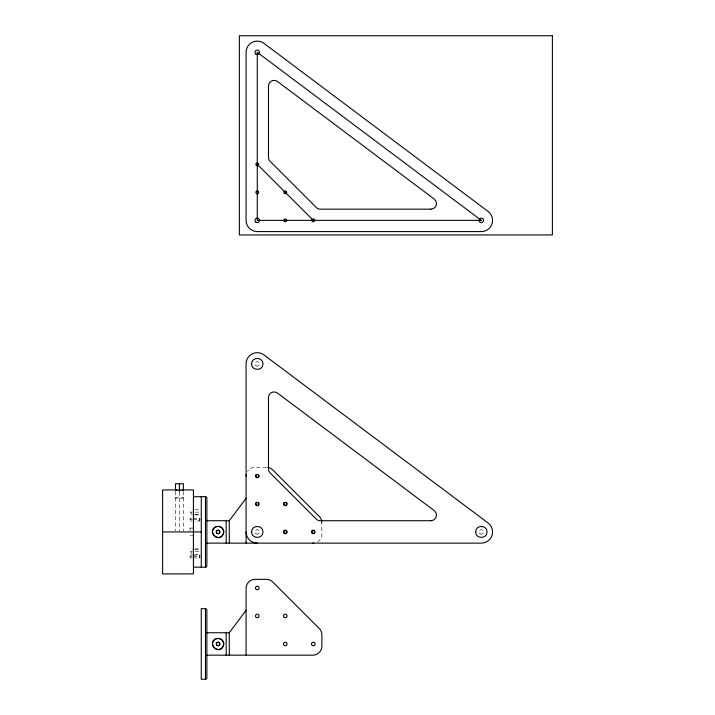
<?xml version="1.0" encoding="UTF-8"?>
<svg xmlns="http://www.w3.org/2000/svg" width="715" height="715" viewBox="0 0 715 715"><rect width="100%" height="100%" fill="white"/><g stroke="black" fill="none" stroke-linecap="round" stroke-linejoin="round"><path stroke-width="0.54" stroke-dasharray="3.58 2.68" d="M192.299 514.925L190.619 512.128L192.299 509.33M200.003 520.306L199.583 521.012L193.238 521.012M192.299 554.536L190.619 551.739L192.299 548.932M193.238 557.977L199.583 557.977L200.003 557.28M266.409 467.315L255.041 467.315A8.964 8.964 0 0 0 247.533 471.373M175.497 497.765L183.335 497.765M194.989 509.33L200.37 509.33M190.619 512.128L192.299 512.128M195.284 512.128L201.264 512.128M194.543 514.344L201.264 514.344M194.989 514.925L200.37 514.925M192.174 518.205L190.056 518.205L190.056 520.985M193.238 518.205L199.583 518.205L200.003 518.911M190.056 519.608L192.174 519.608M193.238 519.608L200.423 519.608M190.056 521.012L192.174 521.012M190.056 528.072L193.649 528.072M193.649 535.794L190.056 535.794L190.056 533.596M194.989 548.932L200.37 548.932M194.543 549.513L200.298 549.513M190.619 551.739L192.299 551.739M195.284 551.739L201.264 551.739M194.989 554.536L200.37 554.536M190.056 555.18L192.174 555.18M193.238 555.18L199.583 555.18L200.003 555.877M190.056 556.574L192.174 556.574M193.238 556.574L200.423 556.574M192.174 557.977L190.056 557.977L190.056 555.198M321.723 521.065L321.893 534.168A8.964 8.964 0 0 1 317.835 541.675M199.583 518.232L199.583 520.985M199.583 555.198L199.583 557.959M190.056 528.01L190.056 530.798M183.335 491.42L183.335 530.834M179.42 492.072L179.42 530.834M175.497 491.42L175.497 530.834M183.246 497.774A3.915 0.447 0 0 1 179.429 498.319A3.915 0.447 0 0 1 175.604 497.774M321.893 522.799L321.848 521.932A8.964 8.964 0 0 1 321.893 522.799M256.158 533.873A2.243 2.243 0 0 0 259.518 531.933A2.243 2.243 0 0 0 256.158 529.994A2.243 2.243 0 0 0 256.158 533.873M256.158 365.83A2.243 2.243 0 0 0 259.518 363.89A2.243 2.243 0 0 0 256.158 361.951A2.243 2.243 0 0 0 256.158 365.83M480.212 533.873A2.243 2.243 0 0 0 483.581 531.933A2.243 2.243 0 0 0 480.212 529.994A2.243 2.243 0 0 0 480.212 533.873"/><path stroke-width="1.07" d="M223.67 531.933A5.604 5.604 0 0 1 215.269 536.786A5.604 5.604 0 0 1 215.269 527.08A5.604 5.604 0 0 1 223.67 531.933C221.051 546.457 203.543 529.091 218.066 526.329M223.67 643.965A5.604 5.604 0 0 1 215.269 648.809A5.604 5.604 0 0 1 215.269 639.112A5.604 5.604 0 0 1 223.67 643.965C221.06 658.488 203.552 641.105 218.066 638.361M229.274 543.132L229.274 520.726L246.076 498.319M229.274 655.163L229.274 632.757L246.076 610.351M183.192 489.936L182.96 489.954M182.254 490.007L182.727 489.972L180.466 490.088M180.189 490.097L177.32 490.052M175.497 489.918L162.609 489.981L162.609 573.913L193.425 573.877L193.425 489.945L183.335 489.918M193.425 567.165L205.464 567.218A1.403 1.403 0 0 0 206.867 565.824L206.867 498.051A1.403 1.403 0 0 0 205.464 496.639L201.264 496.639L201.264 567.218M193.425 496.702L201.264 496.702M206.867 520.726L229.274 520.726M162.609 531.933L201.264 531.933M206.867 543.132L481.338 543.132A11.199 11.199 0 0 0 488.059 522.969L263.996 354.926A11.199 11.199 0 0 0 246.076 363.89L246.076 543.132M205.464 608.671L201.264 608.671L201.264 679.25L205.464 679.25A1.403 1.403 0 0 0 206.867 677.847L206.867 610.083A1.403 1.403 0 0 0 205.464 608.671L205.464 679.25M206.867 632.757L229.274 632.757M206.867 655.163L312.929 655.163A8.964 8.964 0 0 0 321.893 646.199L321.893 634.831A8.964 8.964 0 0 0 319.265 628.494L272.746 581.974A8.964 8.964 0 0 0 266.409 579.347L255.041 579.347A8.964 8.964 0 0 0 246.076 588.311L246.076 655.163M177.159 490.043L175.962 489.963L176.641 490.016M257.275 164.361L313.295 220.372M226.172 520.726L226.172 543.132M226.172 632.757L226.172 655.163M205.464 496.639L205.464 567.218M183.335 490.329L183.335 483.76L175.497 483.76L175.497 490.329M179.42 483.76L179.42 491.42M257.275 543.132A11.199 11.199 0 0 1 246.076 531.933M218.075 526.472A6.238 5.577 -90 0 1 223.929 531.889M246.076 476.279A8.964 8.964 0 0 1 246.228 474.644M313.733 543.096A8.964 8.964 0 0 1 312.929 543.132M286.786 530.95A1.796 1.796 0 0 1 286.465 533.283A1.796 1.796 0 0 1 284.105 533.283A1.796 1.796 0 0 1 283.784 530.95M284.159 530.539A1.796 1.796 0 0 1 284.963 530.173M285.607 530.173A1.796 1.796 0 0 1 286.411 530.539M286.786 502.94A1.796 1.796 0 0 1 286.465 505.273A1.796 1.796 0 0 1 284.105 505.273A1.796 1.796 0 0 1 283.784 502.94M284.159 502.529A1.796 1.796 0 0 1 284.624 502.261M285.946 502.261A1.796 1.796 0 0 1 286.411 502.529M258.776 502.94A1.796 1.796 0 0 1 258.106 505.514A1.796 1.796 0 0 1 255.613 504.584M255.613 503.262A1.796 1.796 0 0 1 256.614 502.261M257.936 502.261A1.796 1.796 0 0 1 258.41 502.529M258.866 475.091A1.796 1.796 0 0 1 258.41 477.307M257.766 477.638A1.796 1.796 0 0 1 255.613 476.574M255.613 475.261A1.796 1.796 0 0 1 256.301 474.42M314.957 532.595A1.796 1.796 0 0 1 314.68 533.059M314.269 533.435A1.796 1.796 0 0 1 311.794 530.95M312.16 530.539A1.796 1.796 0 0 1 312.964 530.173M313.617 530.173A1.796 1.796 0 0 1 314.269 530.432M314.797 530.95A1.796 1.796 0 0 1 314.957 531.272M321.723 521.065A8.964 8.964 0 0 0 319.265 516.462L272.746 469.943A8.964 8.964 0 0 0 267.705 467.413M218.075 638.504A6.238 5.577 -90 0 1 223.929 643.92M251.68 363.613C250.983 370.799 262.87 371.353 262.87 364.158C263.576 356.973 251.689 356.419 251.68 363.613M251.68 531.656C250.983 538.842 262.87 539.396 262.87 532.21C263.576 525.007 251.689 524.47 251.68 531.656M475.743 531.656C475.037 538.842 486.924 539.396 486.933 532.21C487.63 525.016 475.743 524.461 475.743 531.656M552.391 35.75L239.373 35.75L239.373 234.94L552.391 234.94L552.391 35.75M430.922 209.173L320.249 209.173A5.604 5.604 0 0 1 316.289 207.529L270.118 161.358A5.604 5.604 0 0 1 268.483 157.398L268.483 85.943A5.604 5.604 0 0 1 277.447 81.456L434.282 199.092A5.604 5.604 0 0 1 430.922 209.173M481.338 220.372L257.275 220.372L257.275 52.329L481.338 220.372M481.338 231.58L257.275 231.58A11.199 11.199 0 0 1 246.076 220.372L246.076 52.329A11.199 11.199 0 0 1 263.996 43.365L488.059 211.408A11.199 11.199 0 0 1 481.338 231.58M430.922 520.726L320.249 520.726A5.604 5.604 0 0 1 316.289 519.09L270.118 472.919A5.604 5.604 0 0 1 268.483 468.96L268.483 397.495A5.604 5.604 0 0 1 277.447 393.018L434.282 510.644A5.604 5.604 0 0 1 430.922 520.726M256.578 477.128A1.403 1.403 0 0 0 258.678 475.913A1.403 1.403 0 0 0 256.578 474.706A1.403 1.403 0 0 0 256.578 477.128M256.471 505.067A1.403 1.403 0 0 0 258.669 504.048A1.403 1.403 0 0 0 256.685 502.654A1.403 1.403 0 0 0 256.471 505.067M312.589 533.14A1.403 1.403 0 0 0 314.689 531.933A1.403 1.403 0 0 0 312.589 530.718A1.403 1.403 0 0 0 312.589 533.14M284.588 533.14A1.403 1.403 0 0 0 286.688 531.933A1.403 1.403 0 0 0 284.588 530.718A1.403 1.403 0 0 0 284.588 533.14M284.481 505.067A1.403 1.403 0 0 0 286.679 504.048A1.403 1.403 0 0 0 284.695 502.654A1.403 1.403 0 0 0 284.481 505.067M256.024 54.188A2.243 2.243 0 0 0 259.509 52.49A2.243 2.243 0 0 0 256.301 50.318A2.243 2.243 0 0 0 256.024 54.188M312.509 221.534A1.403 1.403 0 0 0 314.689 220.47A1.403 1.403 0 0 0 312.678 219.112A1.403 1.403 0 0 0 312.509 221.534M284.499 221.534A1.403 1.403 0 0 0 286.679 220.47A1.403 1.403 0 0 0 284.677 219.112A1.403 1.403 0 0 0 284.499 221.534M284.588 193.577A1.403 1.403 0 0 0 286.688 192.371A1.403 1.403 0 0 0 284.588 191.155A1.403 1.403 0 0 0 284.588 193.577M256.024 222.231A2.243 2.243 0 0 0 259.509 220.533A2.243 2.243 0 0 0 256.301 218.361A2.243 2.243 0 0 0 256.024 222.231M480.212 222.311A2.243 2.243 0 0 0 483.581 220.372A2.243 2.243 0 0 0 480.212 218.433A2.243 2.243 0 0 0 480.212 222.311M256.488 165.523A1.403 1.403 0 0 0 258.678 164.459A1.403 1.403 0 0 0 256.667 163.1A1.403 1.403 0 0 0 256.488 165.523M256.488 193.524A1.403 1.403 0 0 0 258.678 192.469A1.403 1.403 0 0 0 256.667 191.111A1.403 1.403 0 0 0 256.488 193.524M217.038 533.399A1.796 1.796 0 0 0 219.854 532.094A1.796 1.796 0 0 0 217.315 530.307A1.796 1.796 0 0 0 217.038 533.399M217.226 533.39A1.68 1.68 0 0 0 219.746 531.933A1.68 1.68 0 0 0 217.226 530.476A1.68 1.68 0 0 0 217.226 533.39M217.172 645.511A1.796 1.796 0 0 0 219.863 643.965A1.796 1.796 0 0 0 217.172 642.41A1.796 1.796 0 0 0 217.172 645.511M284.391 645.511A1.796 1.796 0 0 0 287.081 643.965A1.796 1.796 0 0 0 284.391 642.41A1.796 1.796 0 0 0 284.391 645.511M284.257 617.42A1.796 1.796 0 0 0 287.072 616.115A1.796 1.796 0 0 0 284.534 614.328A1.796 1.796 0 0 0 284.257 617.42M256.381 617.51A1.796 1.796 0 0 0 259.071 615.955A1.796 1.796 0 0 0 256.381 614.4A1.796 1.796 0 0 0 256.381 617.51M256.381 589.5A1.796 1.796 0 0 0 259.071 587.945A1.796 1.796 0 0 0 256.381 586.389A1.796 1.796 0 0 0 256.381 589.5M312.392 645.511A1.796 1.796 0 0 0 315.083 643.965A1.796 1.796 0 0 0 312.392 642.41A1.796 1.796 0 0 0 312.392 645.511M217.226 645.413A1.68 1.68 0 0 0 219.746 643.965A1.68 1.68 0 0 0 217.226 642.508A1.68 1.68 0 0 0 217.226 645.413"/></g></svg>
